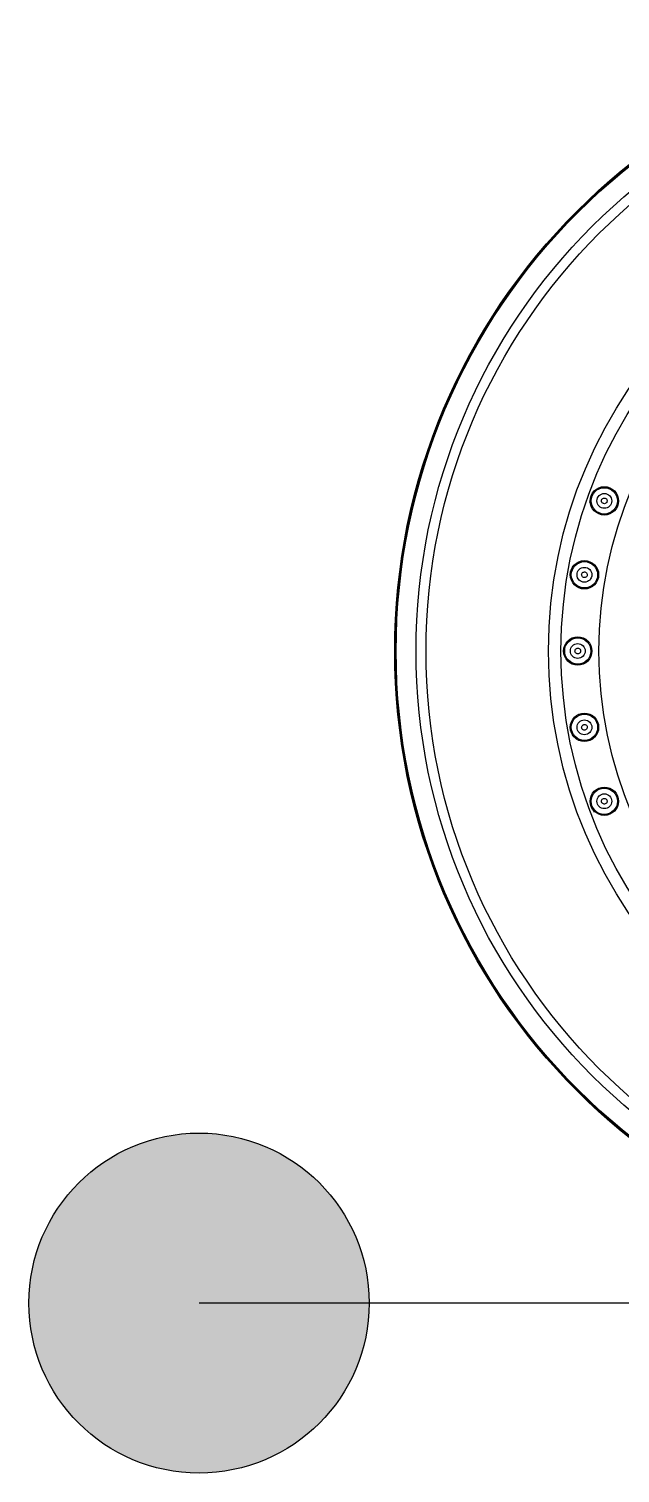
# Model space of a CAD drawing. Header units: millimetres. Extents: x 236955 to 308542, y 30900 to 88969.
# Drawn here: x 276229.3 to 276333.6, y 70775.4 to 71030.3 of the extents above; entities that cross this region are included whole.
import ezdxf

# ---------------------------------------------------------------- set-up
doc = ezdxf.new("R2010")
doc.units = ezdxf.units.MM
doc.header["$LTSCALE"] = 100
for name, color, linetype in [('0-ELC TEXT', 7, 'Continuous'), ('CO-BATH', 6, 'Continuous'), ('F-HAT', 251, 'Continuous')]:
    doc.layers.add(name, color=color, linetype=linetype)

# ---------------------------------------------------------------- blocks, each defined once
blk = doc.blocks.new('FFFFFEREREW')
at = {"layer": 'F-HAT'}
for centre, radius in [((287027.92, 70985.52), 109.79), ((287027.92, 70985.52), 109.68), ((287027.92, 70985.52), 109.53), ((287027.92, 70985.52), 106.01), ((287027.92, 70985.52), 104.26), ((287027.92, 70985.52), 82.66), ((287027.92, 70985.52), 80.46), ((287027.92, 70985.52), 73.76), ((287001.42, 70912.7), 2.5), ((287001.42, 70912.7), 2.32), ((287054.43, 70912.7), 2.5), ((287054.43, 70912.7), 2.32), ((287001.42, 70912.7), 1.31), ((287054.43, 70912.7), 1.31), ((287014.47, 70909.2), 2.5), ((287014.47, 70909.2), 2.32), ((287014.47, 70909.2), 1.31), ((287027.92, 70908.02), 2.5), ((287027.92, 70908.02), 2.32), ((287027.92, 70908.02), 1.31), ((287041.38, 70909.2), 2.5), ((287041.38, 70909.2), 2.32), ((287041.38, 70909.2), 1.31)]:
    blk.add_circle(centre, radius, dxfattribs=at)
for start, end in [(250.0011, 250.8412), (289.9989, 290.8692), (259.1634, 260.7128), (279.2885, 280.8386), (269.3339, 270.6675)]:
    blk.add_arc((287027.92, 70985.52), 79.87, start, end, dxfattribs=at)
for points, knots in [([(287001.25, 70912.23), (287001.18, 70912.26), (287001.05, 70912.34), (287000.93, 70912.53), (287000.9, 70912.76), (287000.98, 70912.98), (287001.15, 70913.14), (287001.37, 70913.21), (287001.52, 70913.19), (287001.59, 70913.17)], [0, 0, 0, 0, 0.222134, 0.444291, 0.666477, 0.888675, 1.110861, 1.333018, 1.555152, 1.555152, 1.555152, 1.555152]), ([(287001.59, 70913.17), (287001.66, 70913.14), (287001.79, 70913.06), (287001.91, 70912.86), (287001.93, 70912.64), (287001.85, 70912.42), (287001.69, 70912.26), (287001.47, 70912.19), (287001.32, 70912.2), (287001.25, 70912.23)], [0, 0, 0, 0, 0.222133, 0.444289, 0.666476, 0.888675, 1.110862, 1.333019, 1.555152, 1.555152, 1.555152, 1.555152]), ([(287054.6, 70912.23), (287054.53, 70912.2), (287054.38, 70912.19), (287054.16, 70912.26), (287054, 70912.42), (287053.92, 70912.64), (287053.94, 70912.86), (287054.06, 70913.06), (287054.19, 70913.14), (287054.26, 70913.17)], [0, 0, 0, 0, 0.222134, 0.444291, 0.666477, 0.888675, 1.110861, 1.333018, 1.555152, 1.555152, 1.555152, 1.555152]), ([(287054.26, 70913.17), (287054.33, 70913.19), (287054.48, 70913.21), (287054.7, 70913.14), (287054.86, 70912.98), (287054.94, 70912.76), (287054.92, 70912.53), (287054.8, 70912.34), (287054.67, 70912.26), (287054.6, 70912.23)], [0, 0, 0, 0, 0.222133, 0.444289, 0.666476, 0.888675, 1.110862, 1.333019, 1.555152, 1.555152, 1.555152, 1.555152]), ([(287014.38, 70908.71), (287014.31, 70908.72), (287014.16, 70908.78), (287014.01, 70908.96), (287013.95, 70909.18), (287013.99, 70909.4), (287014.12, 70909.59), (287014.33, 70909.7), (287014.48, 70909.71), (287014.55, 70909.69)], [0, 0, 0, 0, 0.222134, 0.444291, 0.666477, 0.888675, 1.110861, 1.333018, 1.555152, 1.555152, 1.555152, 1.555152]), ([(287014.55, 70909.69), (287014.63, 70909.68), (287014.77, 70909.62), (287014.92, 70909.45), (287014.98, 70909.23), (287014.94, 70909), (287014.81, 70908.82), (287014.61, 70908.71), (287014.45, 70908.7), (287014.38, 70908.71)], [0, 0, 0, 0, 0.222133, 0.444289, 0.666476, 0.888675, 1.110862, 1.333019, 1.555152, 1.555152, 1.555152, 1.555152]), ([(287041.47, 70908.71), (287041.39, 70908.7), (287041.24, 70908.71), (287041.04, 70908.82), (287040.9, 70909), (287040.87, 70909.23), (287040.93, 70909.45), (287041.08, 70909.62), (287041.22, 70909.68), (287041.29, 70909.69)], [0, 0, 0, 0, 0.222134, 0.444291, 0.666477, 0.888675, 1.110861, 1.333018, 1.555152, 1.555152, 1.555152, 1.555152]), ([(287041.29, 70909.69), (287041.37, 70909.71), (287041.52, 70909.7), (287041.72, 70909.59), (287041.86, 70909.4), (287041.9, 70909.18), (287041.83, 70908.96), (287041.68, 70908.78), (287041.54, 70908.72), (287041.47, 70908.71)], [0, 0, 0, 0, 0.222133, 0.444289, 0.666476, 0.888675, 1.110862, 1.333019, 1.555152, 1.555152, 1.555152, 1.555152]), ([(287027.92, 70907.53), (287027.85, 70907.53), (287027.7, 70907.56), (287027.52, 70907.7), (287027.42, 70907.91), (287027.42, 70908.14), (287027.52, 70908.35), (287027.7, 70908.49), (287027.85, 70908.52), (287027.92, 70908.52)], [0, 0, 0, 0, 0.222134, 0.444291, 0.666477, 0.888675, 1.110861, 1.333018, 1.555152, 1.555152, 1.555152, 1.555152]), ([(287027.92, 70908.52), (287028, 70908.52), (287028.15, 70908.49), (287028.33, 70908.35), (287028.43, 70908.14), (287028.43, 70907.91), (287028.33, 70907.7), (287028.15, 70907.56), (287028, 70907.53), (287027.92, 70907.53)], [0, 0, 0, 0, 0.222133, 0.444289, 0.666476, 0.888675, 1.110862, 1.333019, 1.555152, 1.555152, 1.555152, 1.555152])]:
    blk.add_open_spline(points, degree=3, knots=knots, dxfattribs=at)

msp = doc.modelspace()

# ---------------------------------------------------------------- hatches: boundary and pattern name
at = {"layer": '0-ELC TEXT'}
h = msp.add_hatch(color=256, dxfattribs=at)
h.dxf.hatch_style = 1
edge = h.paths.add_edge_path()
edge.add_arc((276259.34, 70805.43), 30, 180, 540)

# ---------------------------------------------------------------- linework, layer by layer
msp.add_line((277206.38, 70805.43), (276259.34, 70805.43), dxfattribs=at)
msp.add_circle((276259.34, 70805.43), 30, dxfattribs=at)

# ---------------------------------------------------------------- block references
at = {"layer": 'CO-BATH', "rotation": 270}
msp.add_blockref('FFFFFEREREW', (205418.11, 357948.42), dxfattribs=at)

doc.saveas('drawing.dxf')
